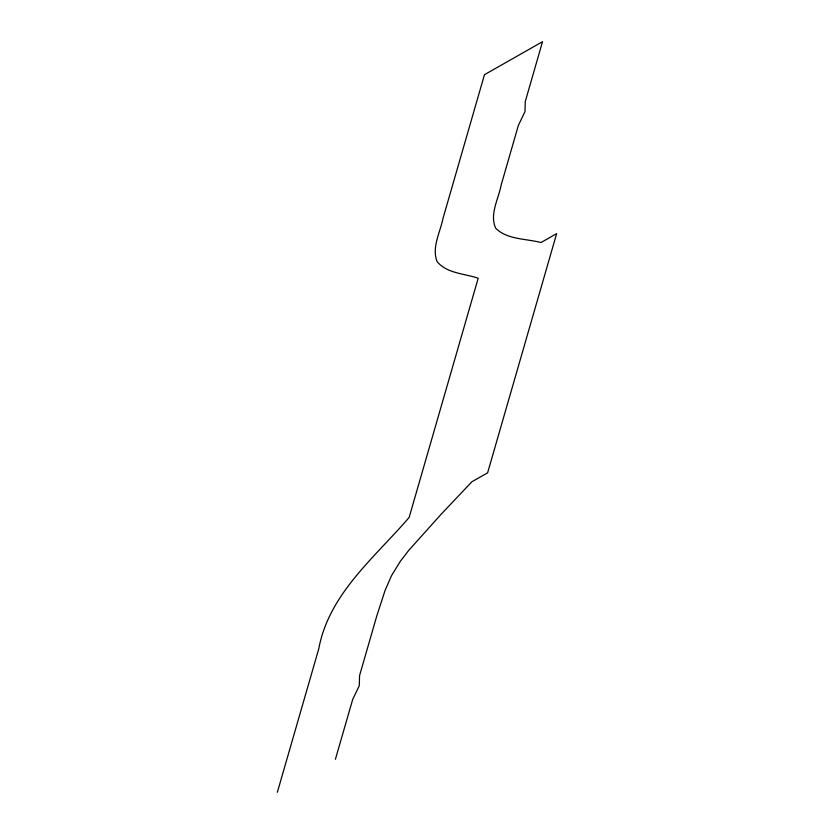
<?xml version="1.0" encoding="UTF-8"?>
<svg xmlns="http://www.w3.org/2000/svg" width="834" height="834" viewBox="0 0 834 834"><rect width="100%" height="100%" fill="white"/><g stroke="black" fill="none" stroke-linecap="round" stroke-linejoin="round"><path stroke-width="1.25" d="M277.347 792.3L318.776 648.779C328.898 593.902 374.758 557.539 409.15 517.424L478.195 278.222C464.517 273.542 446.92 273.542 437.089 261.595C431.512 247.333 440.3 232.217 443.052 218.216L484.471 74.695L542.527 41.7L525.274 101.498L524.972 111.652L518.362 125.423L501.109 185.221C498.523 199.045 489.287 214.38 495.73 228.266C507.395 239.858 526.014 238.524 540.964 242.558L556.653 233.635L487.609 472.836L471.919 481.75L441.155 514.234L408.535 550.617L400.341 561.303L391.49 575.7L385.037 590.566L376.832 615.784L359.569 675.582L359.266 685.756L352.667 699.507L335.404 759.305"/></g></svg>
